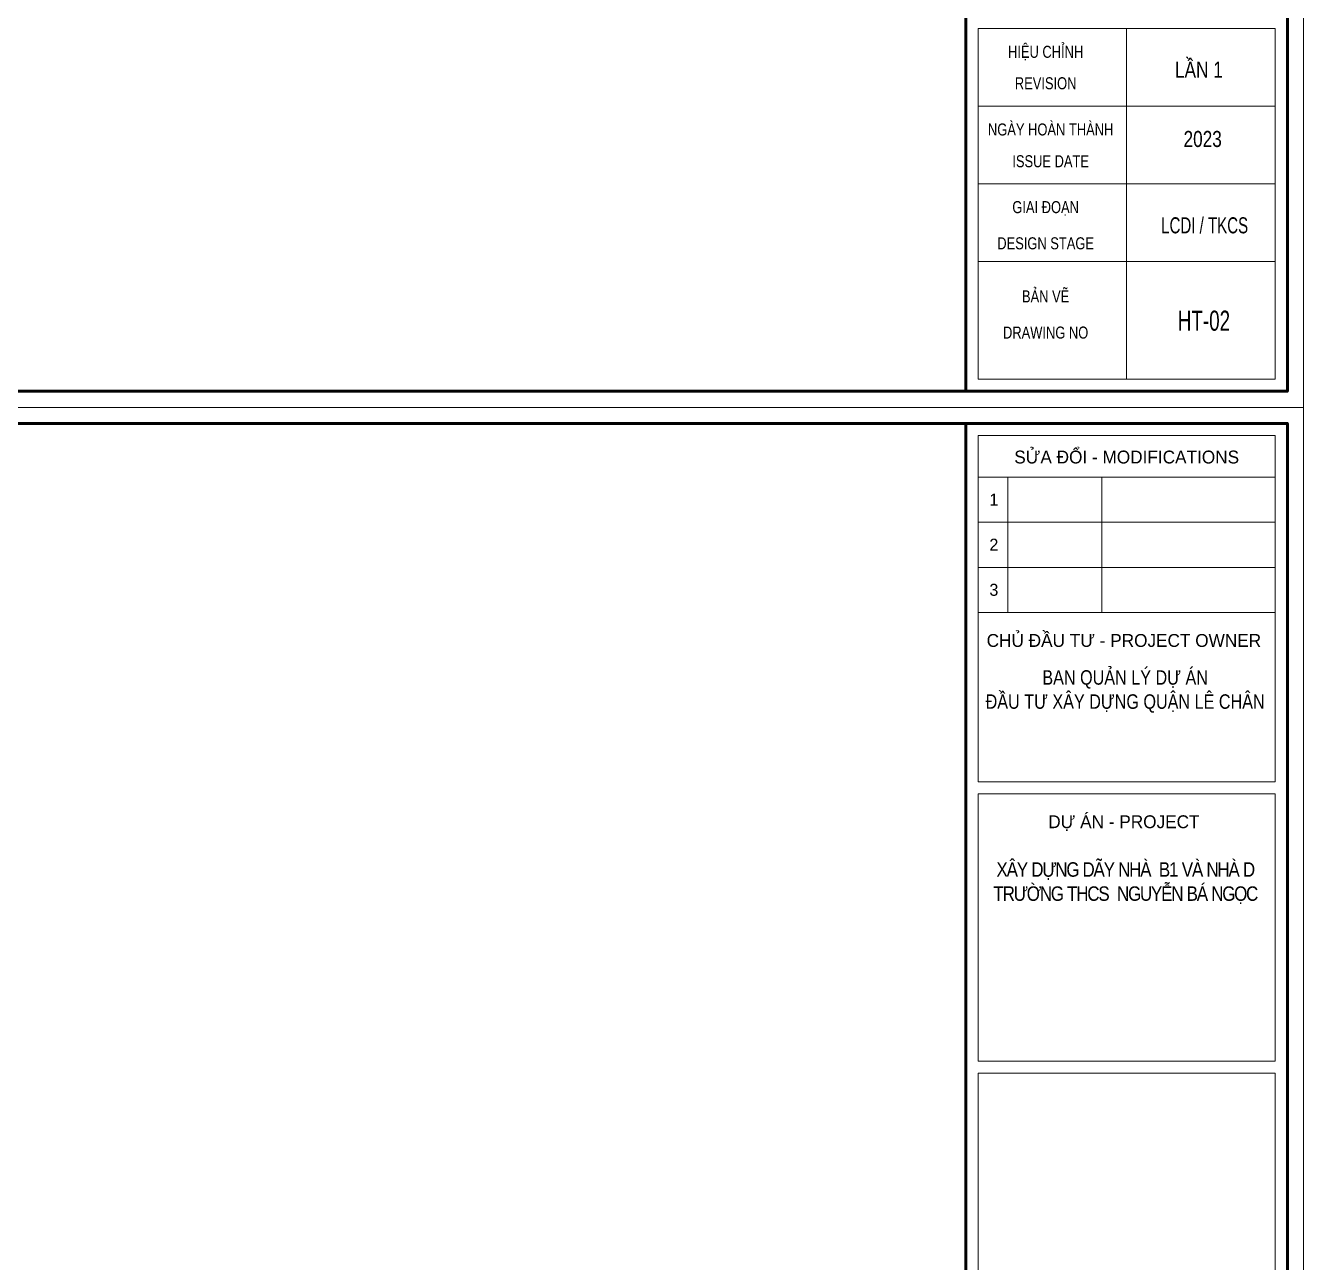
# Model space of a CAD drawing. Header units: millimetres. Extents: x 5243337 to 5938936, y 490824 to 785930.
# Drawn here: x 5824927 to 5848782, y 579497 to 602592 of the extents above; entities that cross this region are included whole.
import ezdxf
from ezdxf.enums import TextEntityAlignment as Align

# ---------------------------------------------------------------- set-up
doc = ezdxf.new("R2010")
doc.units = ezdxf.units.MM
doc.header["$MEASUREMENT"] = 0
doc.layers.get('0').update_dxf_attribs({"lineweight": 0})
doc.layers.get('Defpoints').update_dxf_attribs({"lineweight": 0})
for name, color, linetype, lineweight in [('08. Net Text', 3, 'Continuous', 13), ('Khungten_LCDI', 7, 'Continuous', 25), ('LC Net thay', 7, 'Continuous', 25), ('LC Text1', 3, 'Continuous', 20)]:
    doc.layers.add(name, color=color, linetype=linetype, lineweight=lineweight)
doc.styles.add('Khungten', font='VHAVAN.TTF', dxfattribs={"width": 0.9, "height": 5000})
doc.styles.add('Text Khung Ten', font='VHAVAN.TTF')
doc.styles.add('Title', font='VHBLACK.TTF')

# ---------------------------------------------------------------- blocks, each defined once
blk = doc.blocks.new('ha tang Nui Beo')
at = {"layer": 'Defpoints', "lineweight": 0}
blk.add_lwpolyline([(-1199.999999587424, -14849.99999999255), (-1199.999999587424, 14849.99999999255), (40799.99891110789, 14849.99999999255), (40799.99891110789, -14849.99999999255)], close=True, dxfattribs=at)
at = {"layer": 'Khungten_LCDI', "color": 5, "lineweight": 60}
blk.add_line((36600.02574175131, 14649.99999999255), (36600.02574175131, -14649.99999999255), dxfattribs=at)
at = {"layer": 'Khungten_LCDI', "color": 5, "lineweight": 25}
blk.add_line((40599.99891116749, -14649.99999999255), (40599.99891116749, 14649.99999999255), dxfattribs=at)
at = {"layer": 'Khungten_LCDI', "color": 9, "lineweight": 15}
for p, q in [((36750.02505053021, 13981.27522657346), (40449.99983133143, 13981.27522657346)), ((37122.65751582664, 13981.27522657346), (37122.65751582664, 12296.7724096165)), ((38292.76921143662, 13981.27522657346), (38292.76921143662, 12296.7724096165)), ((36750.02505053021, 13419.77428758773), (40449.99983133515, 13419.77428758773)), ((36750.02505053021, 12858.273348602), (40449.99983133934, 12858.273348602)), ((36750.02505053021, 12296.7724096165), (40449.99983134307, 12296.7724096165)), ((38600.0123264743, -10133.35492102057), (38600.0123264743, -14500.00080568343)), ((40449.99971687328, -11100.01639542729), (36750.02493607532, -11100.01639542729)), ((40449.99971687328, -12066.67786983401), (36750.02493607532, -12066.67786983401)), ((40449.99971687328, -13033.33934423327), (36750.02493607532, -13033.33934423327))]:
    blk.add_line(p, q, dxfattribs=at)
at = {"layer": 'Khungten_LCDI', "color": 5, "lineweight": 60}
blk.add_lwpolyline([(-4.656612873077393e-09, -14649.99999999255), (-4.656612873077393e-09, 14649.99999999255), (40599.99891116749, 14649.99999999255), (40599.99891116749, -14649.99999999255)], close=True, dxfattribs=at)
at = {"layer": 'Khungten_LCDI', "color": 9, "lineweight": 15}
for points in [[(36750.02505053021, 10190.3622481653), (40449.99983135797, 10190.3622481653), (40449.99983132817, 14500.0006648202), (36750.02505053021, 14500.0006648202)], [(36750.02488002088, 6711.542383133434), (40449.99966081884, 6711.542383133434), (40449.99966081884, 10040.36298360582), (36750.02488002088, 10040.36298360582)], [(36750.02493607532, 2587.221534686396), (40449.99971687328, 2587.221534686396), (40449.99971687328, 6561.543263341067), (36750.02493607532, 6561.543263341067)], [(36750.02493607532, -14500.00080568343), (40449.99971687328, -14500.00080568343), (40449.99971687328, -10133.35492102057), (36750.02493607532, -10133.35492102057)]]:
    blk.add_lwpolyline(points, close=True, dxfattribs=at)
at = {"color": 7, "style": 'Khungten'}
for s, p in [('söa ®æi - modifications', (38600.01244092919, 14151.46188049228)), ('chñ ®Çu t\xad - project owner', (38565.57116673328, 11868.21707759518)), ('dù ¸n - project', (38565.57099622395, 9611.807581334375))]:
    blk.add_text(s, height=159.9999958502171, dxfattribs=at).set_placement(p, align=Align.CENTER)
at = {"color": 7}
for s, height, style, width, p in [('hiÖu chØnh', 149.9999961095785, 'Khungten', 0.8, (37591.68987771403, -10499.41199288517)), ('revision', 149.9999961095785, 'Khungten', 0.8, (37591.68987771403, -10890.99042762071)), ('ngµy hoµn thµnh', 149.9999961095785, 'Khungten', 0.8, (37654.037754233, -11466.07346729934)), ('issue date', 149.9999961095785, 'Khungten', 0.8, (37654.037754233, -11861.50349316746)), ('giai ®o¹n', 149.9999961095785, 'Khungten', 0.8, (37591.68987771403, -12432.73494169861)), ('lcdi / TKcs', 199.9999948127713, 'Title', 0.7, (39570.58753758203, -12684.13589687645)), ('design stage', 149.9999961095785, 'Khungten', 0.8, (37591.68987771403, -12883.1508423388)), ('b¶n vÏ', 149.9999961095785, 'Khungten', 0.8, (37591.68987771403, -13543.73938007653)), ('drawing nO', 149.9999961095785, 'Khungten', 0.8, (37591.68987771403, -13994.15528071672))]:
    blk.add_text(s, height=height, dxfattribs=dict(at, style=style, width=width)).set_placement(p, align=Align.CENTER)
at = {"color": 4, "attachment_point": 5, "style": 'Khungten'}
for s, insert, char_height, width in [('{\\f.VnArialH|b0|i0|c0|p34;\\W0.8;ban qu¶n lý dù ¸n\\P®Çu t\xad x©y dùng quËn lª ch©n}', (38581.03580347686, 11313.03637691727), 179.9999953344264, 3884.843541191056), ('{\\f.VnArialH|b0|i0|c0|p34;\\W0.84;\\T0.9;x©y dùng d·y nhµ  b1 vµ nhµ d\\Ptr\xadêng thcs  nguyÔn b¸ ngäc}', (38581.55877956655, 8927.428303934168), 179.9999953344265, 4307.877269341119)]:
    blk.add_mtext(s, dxfattribs=dict(at, insert=insert, char_height=char_height, width=width))
at = {"color": 7, "style": 'Khungten', "width": 0.8}
for tag, p in [('REVISION', (39498.75262444746, -10746.30395446718)), ('NGAYHT', (39546.0741361035, -11609.37091637403))]:
    blk.add_attdef(tag, text='', height=199.998925739526, dxfattribs=at).set_placement(p, align=Align.CENTER)
at = {"layer": '08. Net Text', "color": 7, "style": 'Text Khung Ten'}
blk.add_text('1', height=150, dxfattribs=at).set_placement((36891.65184058435, 13626.77415016084))
at = {"layer": '08. Net Text', "color": 7, "ltscale": 2, "style": 'Text Khung Ten'}
for s, p in [('2', (36891.65184058435, 13065.27321117511)), ('3', (36891.65184058435, 12503.77227218938))]:
    blk.add_text(s, height=150, dxfattribs=at).set_placement(p)
at = {"layer": 'LC Text1', "style": 'Title', "width": 1.48591522556321}
for tag, p, p2 in [('TENBANVE1', (36912.65764486324, -8885.760238945484), (40339.14494543802, -8885.760238945484)), ('TENBANVE2', (36912.65764486324, -9562.465564332902), (40339.14494543802, -9562.465564332902))]:
    blk.add_attdef(tag, text='', height=249.9999935159641, dxfattribs=at).set_placement(p, p2, align=Align.FIT)
at = {"layer": 'LC Text1', "style": 'Title', "width": 0.7}
blk.add_attdef('SOBANVE', text='', height=249.9999935159641, dxfattribs=at).set_placement((39561.9822352482, -13896.18071823567), align=Align.CENTER)

msp = doc.modelspace()

# ---------------------------------------------------------------- block references
at = {"layer": 'LC Net thay'}
ref = msp.add_blockref('ha tang Nui Beo', (5787581.518551926, 617738.2119383774), dxfattribs=dict(at, xscale=1.500000000004304, yscale=1.500000000004304, zscale=1.500000000004304))
ref.add_attrib('NGAYHT', '2023', dxfattribs={"layer": 'LC Text1', "height": 299.9983886101499, "style": 'Khungten', "width": 0.8}).set_placement((5846900.629756277, 600324.1555637053), align=Align.CENTER)
ref.add_attrib('REVISION', 'lÇn 1', dxfattribs={"layer": 'LC Text1', "height": 299.9983886101499, "style": 'Khungten', "width": 0.8}).set_placement((5846829.647488772, 601618.7560065008), align=Align.CENTER)
ref.add_attrib('SOBANVE', 'ht-02', dxfattribs={"layer": 'LC Text1', "height": 374.9999902750223, "style": 'Title', "width": 0.7000000000000001}).set_placement((5846924.491904995, 596893.9408609193), align=Align.CENTER)
at = {"layer": 'LC Net thay', "xscale": 1.500000000004304, "yscale": 1.500000000004304, "zscale": 1.500000000004304}
msp.add_blockref('ha tang Nui Beo', (5787581.50827803, 573188.2119382719), dxfattribs=at)

doc.saveas('drawing.dxf')
